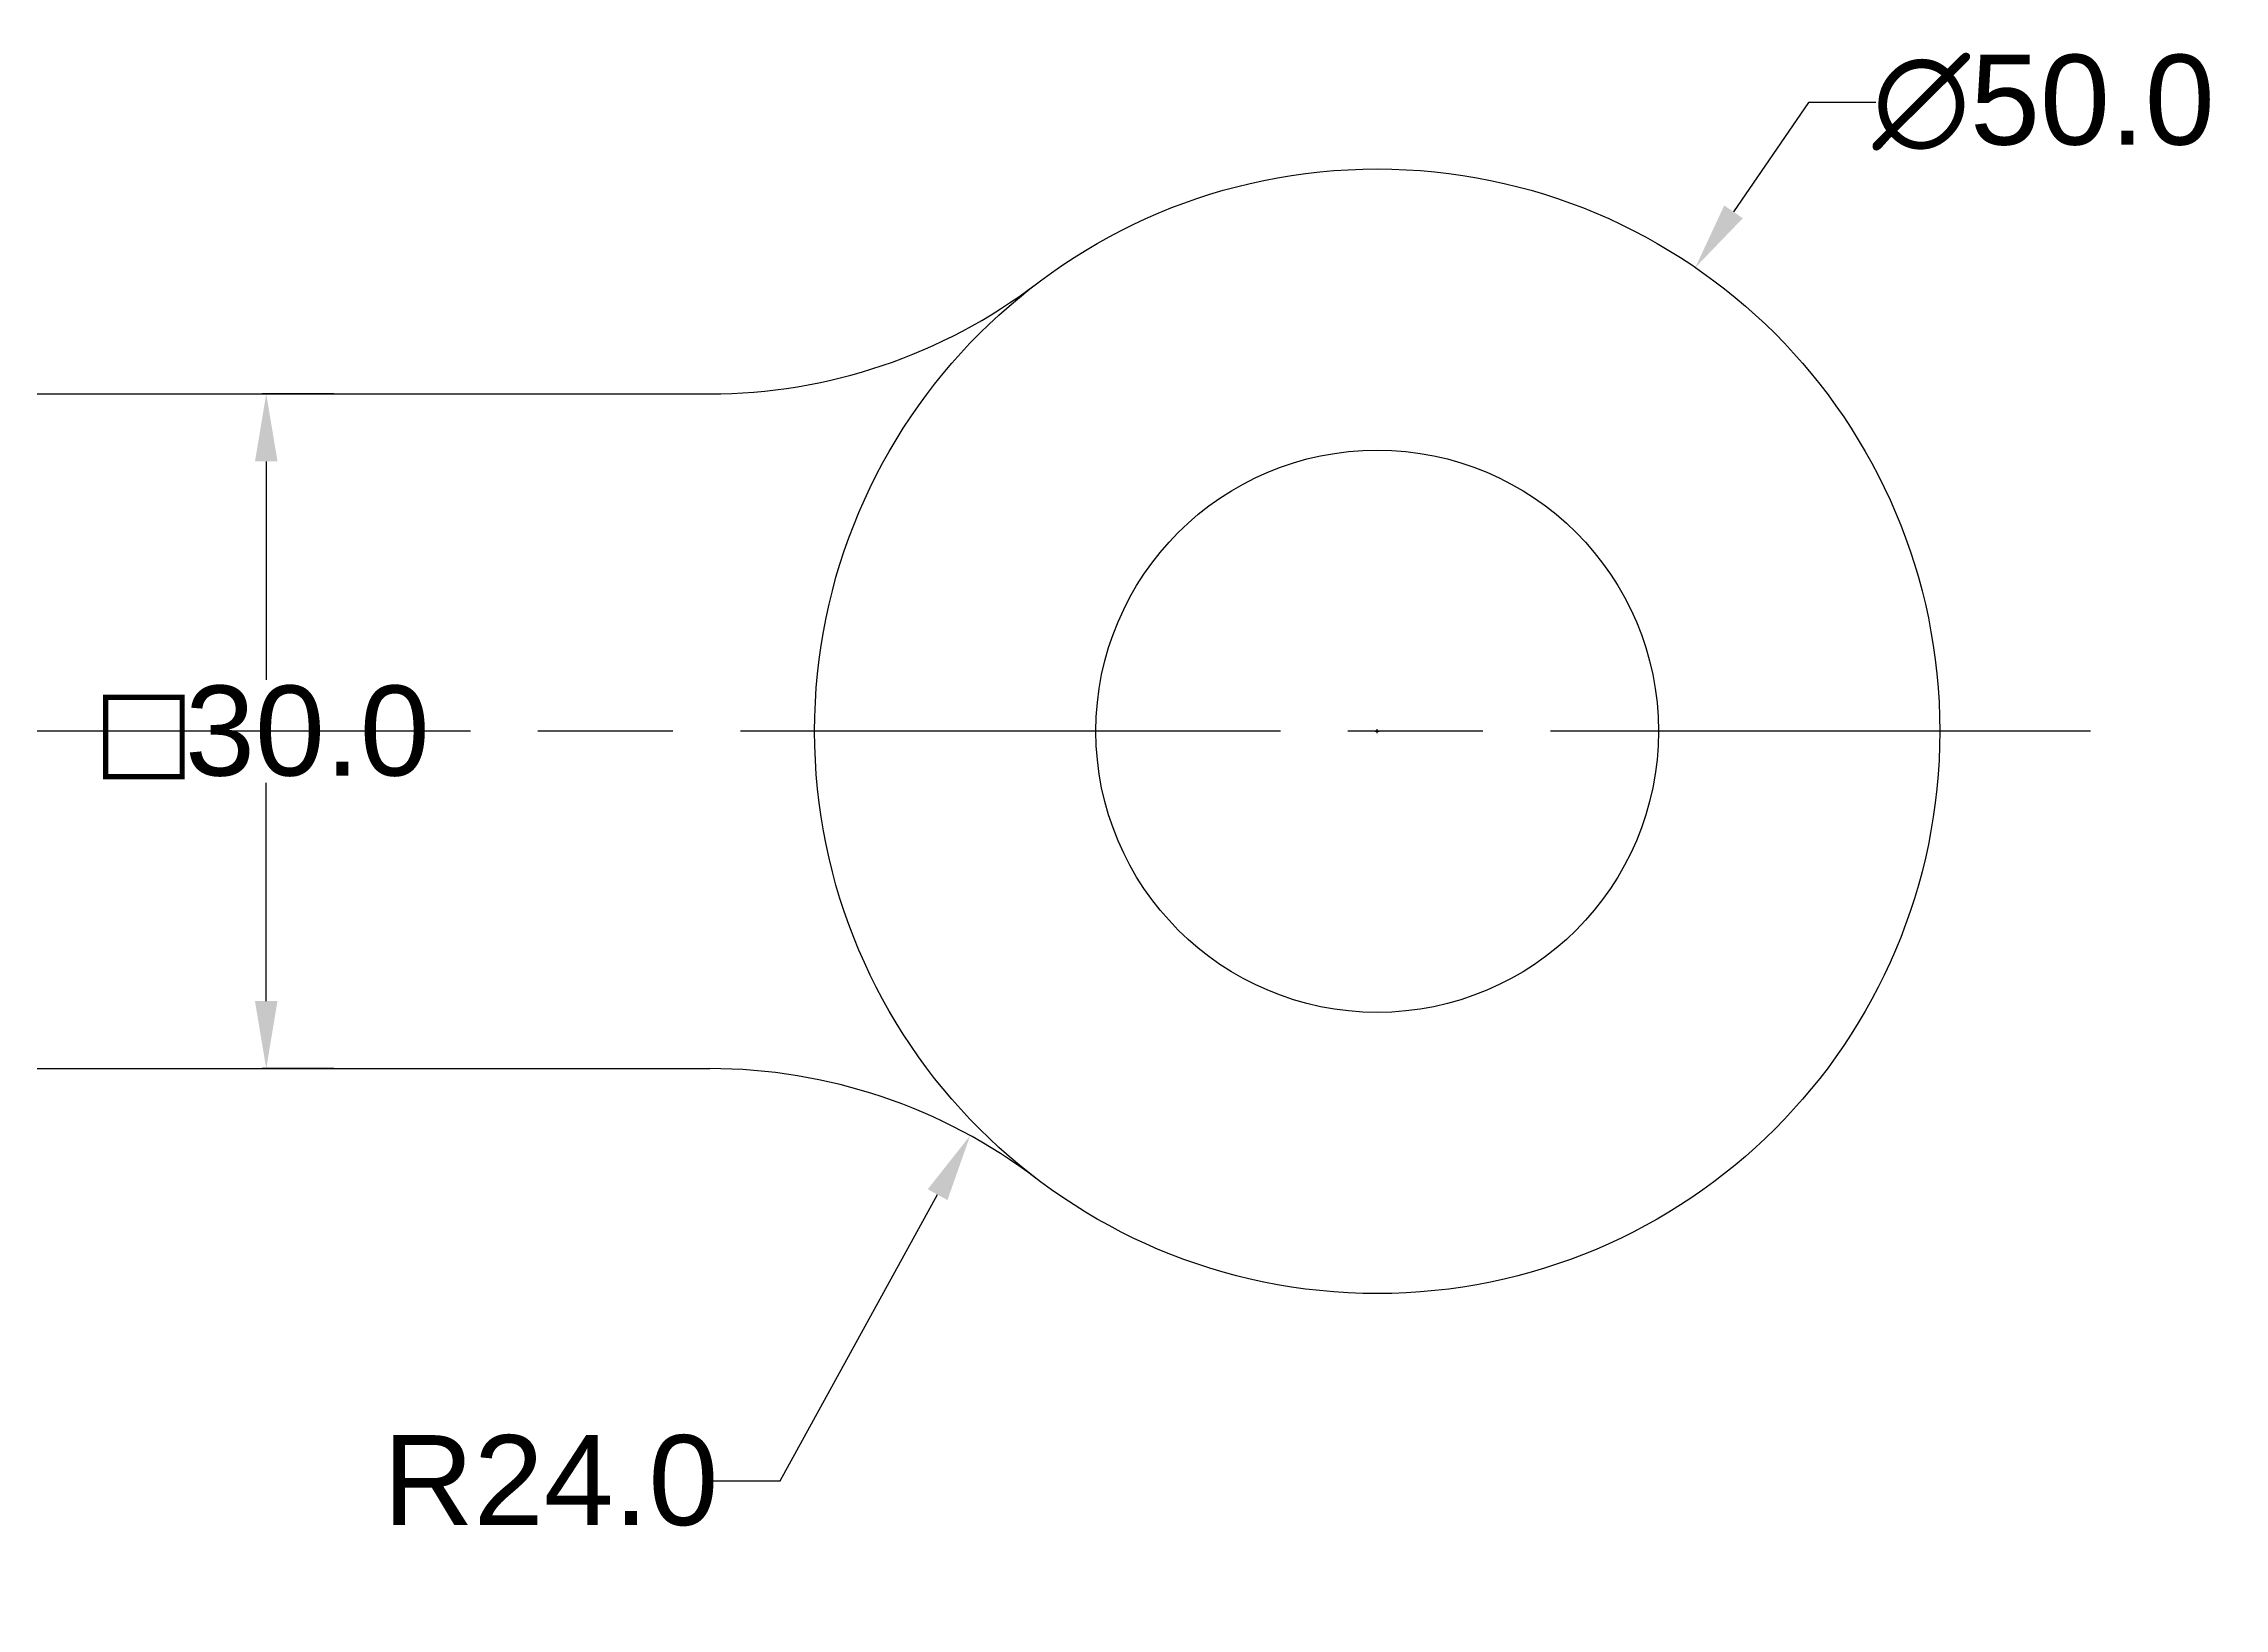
# Model space of a CAD drawing. Header units: millimetres. Extents: x 372 to 874, y 279 to 514.
# Drawn here: x 456.3 to 553.2, y 279.1 to 348.7 of the extents above; entities that cross this region are included whole.
import ezdxf

# ---------------------------------------------------------------- set-up
doc = ezdxf.new("R2010")
doc.units = ezdxf.units.MM
doc.header["$MEASUREMENT"] = 0
doc.linetypes.add('ACAD_ISO08W100', pattern=[36, 24, -3, 6, -3])
doc.styles.get("Standard").update_dxf_attribs({"font": 'arial.ttf', "height": 4})
doc.dimstyles.get("Standard").update_dxf_attribs({"dimtxt": 0.18, "dimasz": 3, "dimexe": 0.18, "dimexo": 0.0625, "dimgap": 0.09, "dimtad": 0, "dimtih": 1, "dimtoh": 1, "dimdec": 1, "dimzin": 0, "dimdsep": 46, "dimtxsty": 'Standard', "dimcen": 0.09, "dimadec": 0, "dimazin": 0, "dimtfac": 1, "dimtdec": 1, "dimtofl": 0, "dimtmove": 0, "dimatfit": 3, "dimfxl": 1, "dimtolj": 1, "dimtzin": 0, "dimarcsym": 0})

# ---------------------------------------------------------------- blocks, each defined once
blk = doc.blocks.new('*D8')
at = {"color": 0, "lineweight": -2, "transparency": 16777216}
for p, q in [((469.205, 333.088), (466.024, 333.088)), ((466.204, 330.088), (466.204, 320.38)), ((466.204, 306.088), (466.204, 315.796)), ((469.205, 303.088), (466.024, 303.088))]:
    blk.add_line(p, q, dxfattribs=at)
at = {"color": 0, "transparency": 16777216}
for points in [[(465.704, 330.088), (466.704, 330.088), (466.204, 333.088)], [(465.704, 306.088), (466.704, 306.088), (466.204, 303.088)]]:
    blk.add_solid(points, dxfattribs=at)
at = {"layer": 'Defpoints', "color": 0, "transparency": 16777216}
for p in [(469.267, 333.088), (466.204, 303.088), (469.267, 303.088)]:
    blk.add_point(p, dxfattribs=at)
at = {"color": 0, "transparency": 16777216, "insert": (466.204, 318.088), "char_height": 4, "attachment_point": 5}
blk.add_mtext('\\A1;{\\H1.08333x;□}30.0', dxfattribs=at)
blk = doc.blocks.new('*D9')
at = {"color": 0, "lineweight": -2, "transparency": 16777216}
for p, q in [((489.037, 284.764), (496.04, 297.484)), ((486.037, 284.764), (489.037, 284.764))]:
    blk.add_line(p, q, dxfattribs=at)
at = {"color": 0, "transparency": 16777216}
blk.add_solid([(495.602, 297.725), (496.478, 297.243), (497.487, 300.112)], dxfattribs=at)
at = {"layer": 'Defpoints', "color": 0, "transparency": 16777216}
for p in [(497.487, 300.112), (485.911, 279.088)]:
    blk.add_point(p, dxfattribs=at)
at = {"color": 0, "transparency": 16777216, "insert": (478.844, 284.764), "char_height": 4, "attachment_point": 5}
blk.add_mtext('\\A1;R24.0', dxfattribs=at)
blk = doc.blocks.new('*D10')
at = {"color": 0, "lineweight": -2, "transparency": 16777216}
for p, q in [((534.74, 346.038), (531.41, 341.181)), ((537.74, 346.038), (534.74, 346.038)), ((515.486, 318.088), (515.666, 318.088)), ((515.576, 317.998), (515.576, 318.178))]:
    blk.add_line(p, q, dxfattribs=at)
at = {"color": 0, "transparency": 16777216}
blk.add_solid([(530.997, 341.464), (531.822, 340.898), (529.713, 338.707)], dxfattribs=at)
at = {"layer": 'Defpoints', "color": 0, "transparency": 16777216}
for p in [(529.713, 338.707), (501.439, 297.469)]:
    blk.add_point(p, dxfattribs=at)
at = {"color": 0, "transparency": 16777216, "insert": (545.194, 346.038), "char_height": 4, "attachment_point": 5}
blk.add_mtext('\\A1;∅50.0', dxfattribs=at)

msp = doc.modelspace()

# ---------------------------------------------------------------- linework, layer by layer
for p, q in [((415.576, 333.088), (485.911, 333.088)), ((415.576, 303.088), (485.911, 303.088))]:
    msp.add_line(p, q)
at = {"linetype": 'ACAD_ISO08W100'}
msp.add_line((547.276, 318.088), (388.79, 318.088), dxfattribs=at)
for radius in [25, 12.5]:
    msp.add_circle((515.576, 318.088), radius)
for centre, start, end in [((485.911, 357.088), 270, 307.25792), ((485.911, 279.088), 52.74208, 90)]:
    msp.add_arc(centre, 24, start, end)

# ---------------------------------------------------------------- dimensions: what is measured, and where the dimension line sits
dim = msp.add_diameter_dim_2p(p1=(501.439, 297.469), p2=(529.713, 338.707), dimstyle='Standard')
dim.commit()
dim.dimension.update_dxf_attribs({"geometry": '*D10', "text_midpoint": (545.194, 346.038), "dimtype": 163})
dim = msp.add_linear_dim(base=(466.204, 303.088), p1=(469.267, 333.088), p2=(469.267, 303.088), angle=90, text='{\\H1.08333x;□}<>', dimstyle='Standard')
dim.commit()
dim.dimension.update_dxf_attribs({"geometry": '*D8', "text_midpoint": (466.204, 318.088)})
dim = msp.add_radius_dim(center=(485.911, 279.088), mpoint=(497.487, 300.112), dimstyle='Standard')
dim.commit()
dim.dimension.update_dxf_attribs({"geometry": '*D9', "text_midpoint": (478.844, 284.764), "dimtype": 164})

doc.saveas('drawing.dxf')
